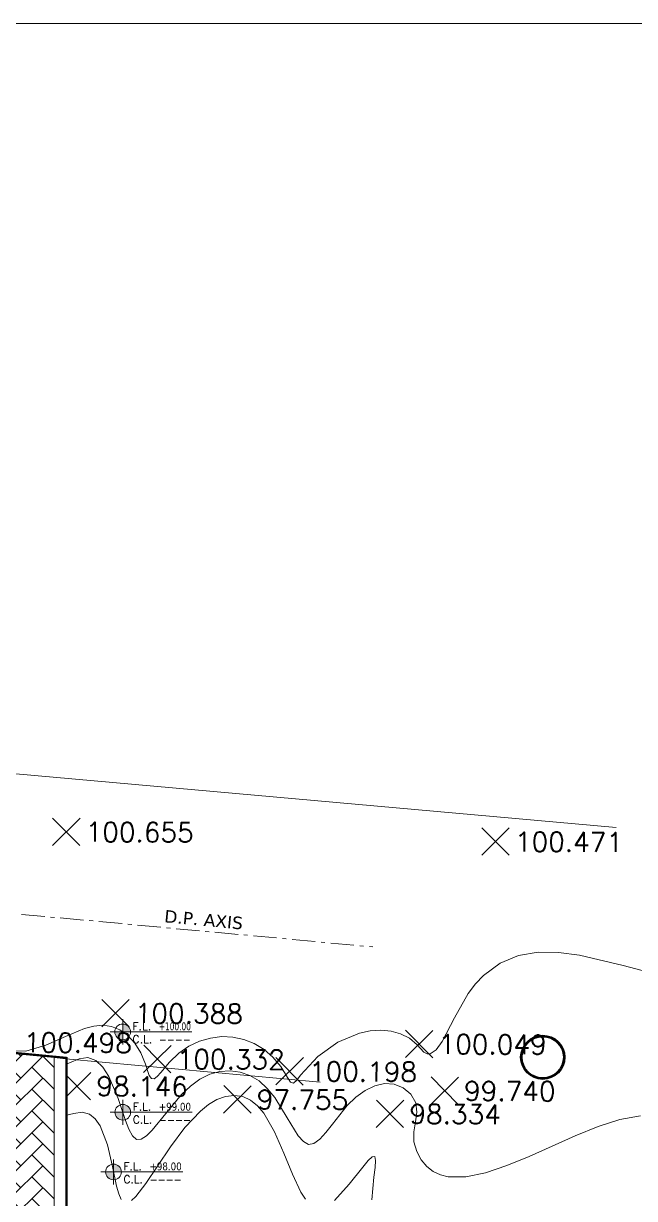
# Model space of a CAD drawing. Header units: inches. Extents: x -48 to 777, y -156 to 510.
# Drawn here: x 411.04 to 426.78, y 157.27 to 187.58 of the extents above; entities that cross this region are included whole.
import ezdxf
from ezdxf.enums import TextEntityAlignment as Align

# ---------------------------------------------------------------- set-up
doc = ezdxf.new("R2010")
doc.units = ezdxf.units.IN
doc.header["$MEASUREMENT"] = 0
doc.set_wipeout_variables(frame=1)
for name, pattern in [('ACAD_ISO10W100', [18, 12, -3, 0, -3]), ('HIDDEN', [0.375, 0.25, -0.125]), ('NUHA', [1.45, 0.75, -0.25, 0.2, -0.25])]:
    doc.linetypes.add(name, pattern=pattern)
for name, color, linetype, lineweight in [('A-DIM', 9, 'Continuous', 5), ('A-HIDDEN', 254, 'HIDDEN', 5), ('A-LEVELS', 139, 'Continuous', 20), ('A-LIMIT LOT', 235, 'ACAD_ISO10W100', 20), ('A-LIMIT ROAD', 69, 'Continuous', 20), ('A-SIGNS1', 20, 'Continuous', 15), ('A-SIGNS2', 30, 'Continuous', 15), ('A-TEXT', 50, 'Continuous', 15), ('D-STONE', 52, 'Continuous', 20)]:
    doc.layers.add(name, color=color, linetype=linetype, lineweight=lineweight)
doc.layers.add('HH-DARK GREY', color=7, linetype='Continuous', lineweight=5, true_color=0x404040)
doc.layers.add('pts pc', color=7, linetype='Continuous')
doc.styles.add('2mm', font='simplex.shx', dxfattribs={"height": 0.5})
doc.styles.add('ROMAND', font='verdana.ttf')
doc.styles.add('ROMANS', font='romans__.ttf', dxfattribs={"height": 0.14})

# ---------------------------------------------------------------- blocks, each defined once
blk = doc.blocks.new('GXFHGCGFCD')
at = {"layer": 'A-SIGNS1', "linetype": 'NUHA'}
h = blk.add_hatch(color=256, dxfattribs=at)
h.paths.add_polyline_path([(90.382, 61.33), (90.382, 61.17), (90.542, 61.17, 0.414214)])
h.paths.add_polyline_path([(90.382, 61.17), (90.222, 61.17, 0.414214), (90.382, 61.01)])
at = {"layer": 'A-SIGNS1'}
for p, q in [((90.382, 60.914), (90.382, 61.426)), ((90.126, 61.17), (91.79, 61.17))]:
    blk.add_line(p, q, dxfattribs=at)
blk.add_circle((90.382, 61.17), 0.16, dxfattribs=at)
blk = doc.blocks.new('DGXFHXFGDFD')
at = {"layer": 'A-SIGNS1'}
blk.add_blockref('GXFHGCGFCD', (0, 0), dxfattribs=at)
at = {"layer": 'A-SIGNS2', "linetype": 'NUHA', "style": 'ROMANS'}
for s, p in [('F.L.', (90.583, 61.203)), ('C.L.', (90.583, 60.941))]:
    blk.add_text(s, height=0.16, dxfattribs=at).set_placement(p)
at = {"layer": 'A-SIGNS2', "style": 'ROMANS', "width": 0.910135, "flags": 4}
for tag, p, p2 in [('NIV.FINI', (91.116, 61.203), (91.79, 61.203)), ('NIV.BETON', (91.116, 60.941), (91.79, 60.941))]:
    blk.add_attdef(tag, text='', height=0.16, dxfattribs=at).set_placement(p, p2, align=Align.FIT)
blk = doc.blocks.new('LOT 688  TOPOGRAPHIC PLAN')
blk.add_circle((-315957.02695, -27896.2003), 0.55739)
at = {"layer": 'A-HIDDEN', "linetype": 'ACAD_ISO10W100', "ltscale": 0.05}
blk.add_line((-316003.31537, -27889.46215), (-315961.40493, -27893.35283), dxfattribs=at)
at = {"layer": 'A-LEVELS', "color": 209, "linetype": 'Continuous'}
blk.add_lwpolyline([(-315970.8595, -27896.03713), (-315970.34632, -27896.03832), (-315969.83372, -27895.88825), (-315969.328, -27895.66317), (-315968.83606, -27895.45923), (-315968.59741, -27895.39524), (-315968.36479, -27895.37259), (-315968.13908, -27895.40322), (-315967.92293, -27895.49332), (-315967.72174, -27895.63988), (-315967.54119, -27895.83906), (-315967.38696, -27896.08704), (-315967.26469, -27896.37993), (-315967.16636, -27896.66709), (-315967.11125, -27896.75029), (-315967.04315, -27896.75954), (-315966.96086, -27896.69935), (-315966.86649, -27896.59221), (-315966.65023, -27896.32799), (-315966.40836, -27896.09788), (-315966.14712, -27895.9173), (-315965.87167, -27895.78576), (-315965.58715, -27895.70276), (-315965.29874, -27895.66779), (-315965.01159, -27895.68036), (-315964.73086, -27895.73996), (-315964.46171, -27895.84608), (-315964.20929, -27895.99823), (-315963.97877, -27896.1959), (-315963.7753, -27896.4386), (-315963.60364, -27896.72256), (-315963.52629, -27896.83938), (-315963.44684, -27896.8707), (-315963.36066, -27896.79445), (-315963.26715, -27896.66534), (-315962.8262, -27896.18084), (-315962.30783, -27895.81283), (-315961.75219, -27895.57988), (-315961.47294, -27895.51985), (-315961.19943, -27895.50053), (-315960.93667, -27895.52426), (-315960.6897, -27895.59335), (-315960.46352, -27895.71011), (-315960.26316, -27895.87688), (-315960.0901, -27896.06394), (-315960.00854, -27896.10785), (-315959.92861, -27896.11013), (-315959.77206, -27896.00815), (-315959.6172, -27895.79467), (-315959.29955, -27895.17986), (-315958.94996, -27894.5561), (-315958.7581, -27894.30229), (-315958.55534, -27894.08801), (-315958.11987, -27893.76797), (-315957.64895, -27893.57597), (-315957.14799, -27893.49196), (-315956.6224, -27893.49593), (-315956.07759, -27893.56784), (-315954.95196, -27893.83536), (-315953.81437, -27894.13428)], dxfattribs=at)
at = {"layer": 'A-LEVELS', "linetype": 'Continuous'}
for points in [[(-315970.4885, -27896.5576), (-315969.98591, -27896.58416), (-315969.73163, -27896.53987), (-315969.47526, -27896.44594), (-315968.97776, -27896.23902), (-315968.74974, -27896.2084), (-315968.5441, -27896.27921), (-315968.36391, -27896.45207), (-315968.20932, -27896.69341), (-315967.96811, -27897.26653), (-315967.78031, -27897.82844), (-315967.69174, -27898.05776), (-315967.59888, -27898.22736), (-315967.49585, -27898.31826), (-315967.37753, -27898.31606), (-315967.24287, -27898.23037), (-315967.09212, -27898.07871), (-315966.7434, -27897.64757), (-315966.3335, -27897.16281), (-315966.10626, -27896.94414), (-315965.86451, -27896.76463), (-315965.60983, -27896.63766), (-315965.34744, -27896.56495), (-315965.08322, -27896.54619), (-315964.82304, -27896.58106), (-315964.57278, -27896.66923), (-315964.33832, -27896.81038), (-315964.1254, -27897.00397), (-315963.93557, -27897.24092), (-315963.60998, -27897.76555), (-315963.32949, -27898.2223), (-315963.19602, -27898.37437), (-315963.06169, -27898.44847), (-315962.92254, -27898.42676), (-315962.77565, -27898.31678), (-315962.61872, -27898.14086), (-315962.44942, -27897.92151), (-315962.06452, -27897.44258), (-315961.84432, -27897.22801), (-315961.60554, -27897.05623), (-315961.35569, -27896.93728), (-315961.10323, -27896.87998), (-315960.85663, -27896.89316), (-315960.62438, -27896.98561), (-315960.42484, -27897.15457), (-315960.29768, -27897.37239), (-315960.27017, -27897.6121), (-315960.30518, -27897.86359), (-315960.34862, -27898.12122), (-315960.34683, -27898.37925), (-315960.27539, -27898.62668), (-315960.15712, -27898.84402), (-315960.01316, -27899.01654), (-315959.84794, -27899.145), (-315959.66305, -27899.2328), (-315959.46006, -27899.28335), (-315959.00612, -27899.28635), (-315958.49874, -27899.18127), (-315957.95054, -27898.99539), (-315957.37414, -27898.75599), (-315956.18725, -27898.22575), (-315955.60201, -27897.98946), (-315955.03907, -27897.80876), (-315954.51104, -27897.71094)], [(-315973.4536, -27900.22815), (-315973.4239, -27899.76759), (-315973.38598, -27899.23773), (-315973.28473, -27898.73891), (-315973.19313, -27898.53251), (-315973.06505, -27898.37149), (-315972.89588, -27898.26489), (-315972.69255, -27898.20413), (-315972.2255, -27898.1639), (-315971.7479, -27898.13842), (-315971.30902, -27898.06078), (-315970.43412, -27897.89397), (-315969.55528, -27897.75116), (-315969.1101, -27897.64982), (-315968.89537, -27897.61986), (-315968.71139, -27897.66637), (-315968.5591, -27897.78856), (-315968.43413, -27897.97172), (-315968.24849, -27898.46217), (-315968.1193, -27899.02013), (-315968.01137, -27899.52802), (-315967.95439, -27899.72644), (-315967.88953, -27899.86824)], [(-315967.62281, -27899.89456), (-315967.51021, -27899.79026), (-315967.25225, -27899.45765), (-315966.95367, -27899.01035), (-315966.61814, -27898.50919), (-315966.24936, -27898.01496), (-315965.85101, -27897.58848), (-315965.6419, -27897.41965), (-315965.42678, -27897.29055), (-315965.2061, -27897.2088), (-315964.98071, -27897.18189), (-315964.76023, -27897.21485), (-315964.55947, -27897.30828), (-315964.37933, -27897.45499), (-315964.21723, -27897.64592), (-315963.93678, -27898.12417), (-315963.69738, -27898.6705), (-315963.4783, -27899.21241), (-315963.25883, -27899.67738), (-315963.14246, -27899.85834)], [(-315962.39284, -27899.89176), (-315962.01446, -27899.47645), (-315961.66723, -27899.03492), (-315961.52662, -27898.86667), (-315961.41939, -27898.76667), (-315961.35405, -27898.75985), (-315961.33363, -27898.85924), (-315961.34608, -27899.04543), (-315961.37679, -27899.29349), (-315961.43466, -27899.87556)]]:
    blk.add_lwpolyline(points, dxfattribs=at)
at = {"layer": 'A-LIMIT LOT', "linetype": 'Continuous', "const_width": 0.1}
blk.add_lwpolyline([(-315996.80172, -27893.57917), (-315985.1164, -27950.2257), (-315970.22923, -27937.16678), (-315964.6636, -27941.43051), (-315964.08799, -27936.87852), (-315969.32038, -27930.53073), (-315969.32038, -27896.23659), (-315996.80172, -27893.57917)], dxfattribs=at)
at = {"layer": 'A-LIMIT ROAD', "linetype": 'Continuous'}
for points in [[(-315992.15526, -27887.07533), (-315973.78379, -27888.60145), (-315955.13582, -27890.27286)], [(-315969.32038, -27896.23659), (-315962.75939, -27896.83897)]]:
    blk.add_lwpolyline(points, dxfattribs=at)
at = {"layer": 'pts pc', "linetype": 'Continuous'}
for points in [[(-315968.95255, -27890.03178), (-315969.66333, -27890.73498)], [(-315968.95634, -27890.73877), (-315969.65954, -27890.02799)], [(-315957.88774, -27890.2831), (-315958.59852, -27890.9863)], [(-315957.89153, -27890.99009), (-315958.59473, -27890.27931)], [(-315967.68361, -27894.70965), (-315968.39439, -27895.41285)], [(-315967.6874, -27895.41664), (-315968.3906, -27894.70586)], [(-315959.85577, -27895.50663), (-315960.56655, -27896.20983)], [(-315959.85956, -27896.21362), (-315960.56276, -27895.50284)], [(-315966.60493, -27895.89245), (-315967.31571, -27896.59565)], [(-315966.60872, -27896.59944), (-315967.31192, -27895.88866)], [(-315963.19558, -27896.20973), (-315963.90636, -27896.91293)], [(-315963.19937, -27896.91672), (-315963.90257, -27896.20594)], [(-315968.67571, -27896.59136), (-315969.38649, -27897.29456)], [(-315968.6795, -27897.29835), (-315969.3827, -27896.58757)], [(-315959.19922, -27896.71216), (-315959.91, -27897.41536)], [(-315959.20301, -27897.41915), (-315959.90621, -27896.70837)], [(-315964.54149, -27896.93553), (-315965.25227, -27897.63873)], [(-315964.54528, -27897.64252), (-315965.24848, -27896.93174)], [(-315960.60843, -27897.30662), (-315961.31921, -27898.00982)], [(-315960.61222, -27898.01361), (-315961.31542, -27897.30283)]]:
    blk.add_lwpolyline(points, dxfattribs=at)
at = {"layer": 'pts pc'}
for radius in [0.56929, 0.53116]:
    blk.add_circle((-315957.02695, -27896.2003), radius, dxfattribs=at)
at = {"layer": 'A-TEXT', "insert": (-315966.76279, -27892.39731), "char_height": 0.32, "width": 71.8076328, "attachment_point": 1, "rotation": 354.696245, "style": 'ROMAND'}
blk.add_mtext('D.P. AXIS', dxfattribs=at)
at = {"layer": 'pts pc', "color": 1, "char_height": 0.5, "attachment_point": 1, "rotation": 359.692852, "style": '2mm'}
for s, insert, width in [('\\Fsimplex.shx;\\W1.0000000000;\\T1.0000000000;\\o\\l100.655', (-315968.80661, -27890.13607), 3.452381), ('\\Fsimplex.shx;\\W1.0000000000;\\T1.0000000000;\\o\\l100.471', (-315957.74179, -27890.38739), 3.3571429), ('\\Fsimplex.shx;\\W1.0000000000;\\T1.0000000000;\\o\\l100.388', (-315967.53766, -27894.81394), 3.452381), ('\\Fsimplex.shx;\\W1.0000000000;\\T1.0000000000;\\o\\l100.498', (-315970.39975, -27895.56861), 3.452381), ('\\Fsimplex.shx;\\W1.0000000000;\\T1.0000000000;\\o\\l100.049', (-315959.70982, -27895.61091), 3.452381), ('\\Fsimplex.shx;\\W1.0000000000;\\T1.0000000000;\\o\\l100.332', (-315966.45899, -27895.99674), 3.452381), ('\\Fsimplex.shx;\\W1.0000000000;\\T1.0000000000;\\o\\l98.360', (-315972.51996, -27896.34725), 3.0714286), ('\\Fsimplex.shx;\\W1.0000000000;\\T1.0000000000;\\o\\l100.198', (-315963.04964, -27896.31402), 3.3571429), ('\\Fsimplex.shx;\\W1.0000000000;\\T1.0000000000;\\o\\l98.146', (-315968.52977, -27896.69565), 2.9761905), ('\\Fsimplex.shx;\\W1.0000000000;\\T1.0000000000;\\o\\l97.755', (-315964.39555, -27897.03981), 3.0714286), ('\\Fsimplex.shx;\\W1.0000000000;\\T1.0000000000;\\o\\l99.740', (-315959.05328, -27896.81645), 3.0714286), ('\\Fsimplex.shx;\\W1.0000000000;\\T1.0000000000;\\o\\l98.334', (-315960.46248, -27897.4109), 3.0714286)]:
    blk.add_mtext(s, dxfattribs=dict(at, insert=insert, width=width))
at = {"linetype": 'Continuous'}
blk.add_wipeout([(-315996.80172, -27893.57917), (-315969.32038, -27896.23659), (-315969.32038, -27930.53073), (-315964.08799, -27936.87852), (-315964.6636, -27941.43051), (-315970.22923, -27937.16678), (-315985.1164, -27950.2257)], dxfattribs=at).dxf.layer = 'A-LIMIT LOT'
at = {"layer": 'A-SIGNS1'}
ref = blk.add_blockref('DGXFHXFGDFD', (-316082.38474, -27973.05914), dxfattribs=dict(at, xscale=1.267200000000003, yscale=1.267200000000003, zscale=1.267200000000003))
ref.add_attrib('NIV.FINI', '+100.00', dxfattribs={"layer": 'A-SIGNS2', "height": 0.202752, "style": 'ROMAND', "width": 0.680836}).set_placement((-315966.92272, -27895.50252), (-315966.09475, -27895.50252), align=Align.FIT)
ref.add_attrib('NIV.BETON', '----', dxfattribs={"layer": 'A-SIGNS2', "height": 0.202752, "style": 'ROMAND', "width": 1.634557}).set_placement((-315966.92272, -27895.83429), (-315966.09475, -27895.83429), align=Align.FIT)
ref = blk.add_blockref('DGXFHXFGDFD', (-316082.38242, -27975.13314), dxfattribs=dict(at, xscale=1.267200000000003, yscale=1.267200000000003, zscale=1.267200000000003))
ref.add_attrib('NIV.FINI', '+99.00', dxfattribs={"layer": 'A-SIGNS2', "height": 0.202752, "style": 'ROMAND', "width": 0.797031}).set_placement((-315966.9204, -27897.57653), (-315966.09243, -27897.57653), align=Align.FIT)
ref.add_attrib('NIV.BETON', '----', dxfattribs={"layer": 'A-SIGNS2', "height": 0.202752, "style": 'ROMAND', "width": 1.634557}).set_placement((-315966.9204, -27897.9083), (-315966.09243, -27897.9083), align=Align.FIT)
ref = blk.add_blockref('DGXFHXFGDFD', (-316082.62198, -27976.6724), dxfattribs=dict(at, xscale=1.267200000000003, yscale=1.267200000000003, zscale=1.267200000000003))
ref.add_attrib('NIV.FINI', '+98.00', dxfattribs={"layer": 'A-SIGNS2', "height": 0.202752, "style": 'ROMAND', "width": 0.797031}).set_placement((-315967.15996, -27899.11579), (-315966.33199, -27899.11579), align=Align.FIT)
ref.add_attrib('NIV.BETON', '----', dxfattribs={"layer": 'A-SIGNS2', "height": 0.202752, "style": 'ROMAND', "width": 1.634557}).set_placement((-315967.15996, -27899.44756), (-315966.33199, -27899.44756), align=Align.FIT)

msp = doc.modelspace()

# ---------------------------------------------------------------- block references
at = {"layer": 'pts pc'}
msp.add_blockref('LOT 688  TOPOGRAPHIC PLAN', (316381.44716, 28057.10823), dxfattribs=at)

# ---------------------------------------------------------------- next in the draw order: hatches: boundary and pattern name
at = {"layer": 'HH-DARK GREY'}
h = msp.add_hatch(dxfattribs=at)
h.set_pattern_fill('AR-HBONE', color=256, scale=0.1)
h.paths.add_polyline_path([(411.82678, 160.90065), (411.82678, 154.51852), (409.12678, 154.51852), (409.12678, 155.75845), (391.72678, 155.75845), (391.72678, 156.35831), (386.43097, 156.35831), (384.95799, 163.49883)])

# ---------------------------------------------------------------- next in the draw order: linework, layer by layer
at = {"layer": 'A-DIM'}
msp.add_lwpolyline([(663.20624, 187.57649), (-47.69669, 187.57649), (-47.69669, 68.94616), (663.20624, 68.94616)], close=True, dxfattribs=at)
at = {"layer": 'D-STONE', "linetype": 'Continuous'}
msp.add_line((411.82678, 160.90065), (384.95799, 163.49883), dxfattribs=at)
msp.add_lwpolyline([(411.82678, 160.90065), (411.82678, 154.51852), (412.12678, 154.51852), (412.12678, 160.87164)], close=True, dxfattribs=at)

doc.saveas('drawing.dxf')
